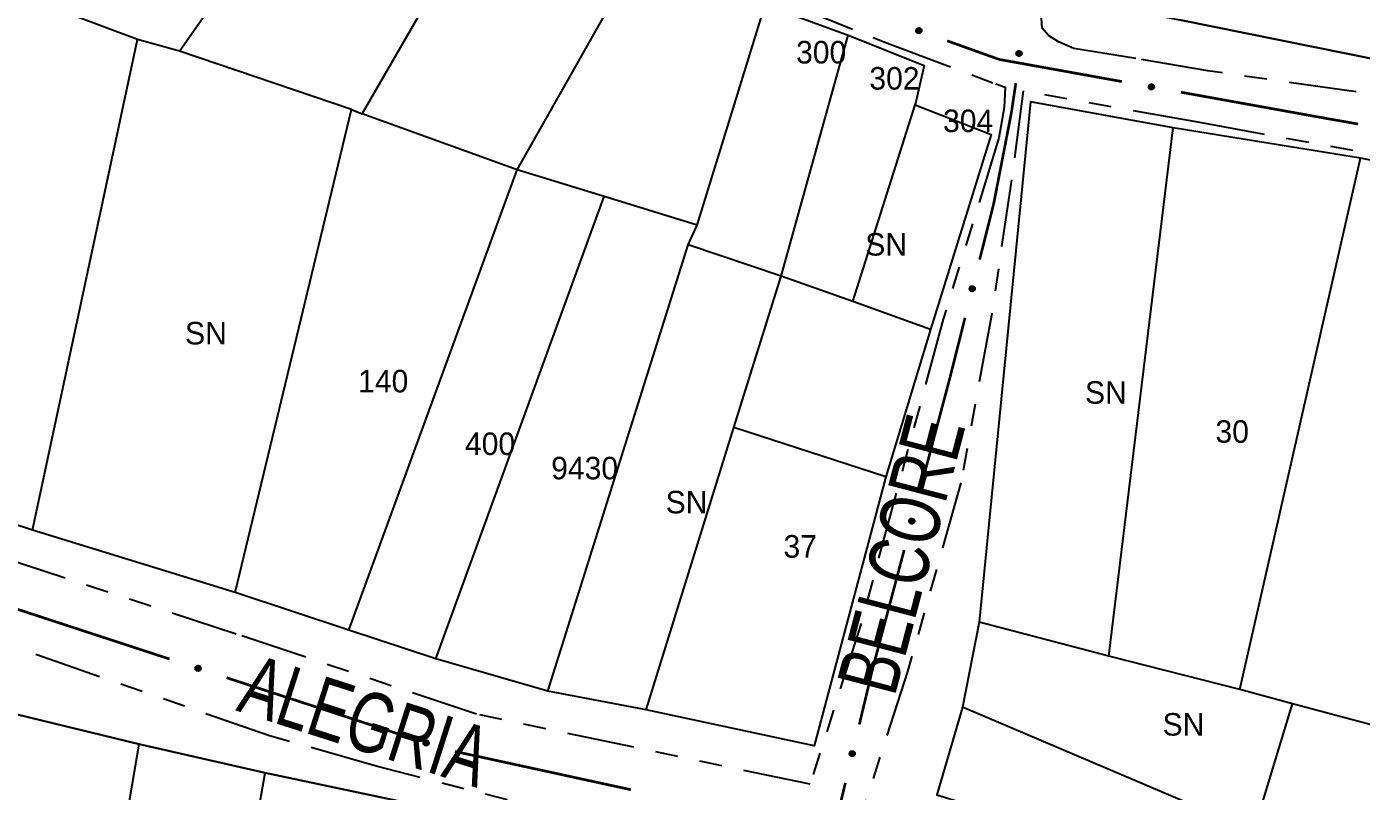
# Model space of a CAD drawing. Extents: x 205454 to 206599, y 4874260 to 4875179.
# Drawn here: x 205931.7 to 206020.6, y 4874608.8 to 4874659.8 of the extents above; entities that cross this region are included whole.
import ezdxf
from ezdxf.enums import TextEntityAlignment as Align

# ---------------------------------------------------------------- set-up
doc = ezdxf.new("R2010")
doc.units = 0
doc.header["$LTSCALE"] = 1.5
doc.header["$MEASUREMENT"] = 0
doc.linetypes.add('TRACO_25', pattern=[8, 3, -1, 1, -1, 1, -1])
for name, color, linetype in [('CD_MALHA_LOTES', 7, 'CONTINUOUS'), ('RU-QUADRA', 210, 'CONTINUOUS'), ('SV-EIXO-RUA-N-PAV', 6, 'CONTINUOUS'), ('SV-RUA-NAO-PAV', 7, 'CONTINUOUS'), ('SV-TXT-RUA-N-PAV', 7, 'CONTINUOUS'), ('Th_NmrPort', 7, 'CONTINUOUS')]:
    doc.layers.add(name, color=color, linetype=linetype)
doc.styles.add('ARIAL', font='ARIAL.SHX')

msp = doc.modelspace()

# ---------------------------------------------------------------- linework, layer by layer
at = {"layer": 'CD_MALHA_LOTES', "linetype": 'Continuous', "flags": 128}
for points in [[(205941.863181, 4874658.123718), (205954.146084, 4874675.713312)], [(205954.026833, 4874653.949916), (205964.342086, 4874671.807826)], [(205964.371899, 4874650.223307), (205973.226322, 4874665.904877)], [(205939.060771, 4874658.898852), (205934.290711, 4874660.687625)], [(205976.356674, 4874646.526511), (205980.88823, 4874661.224256)], [(205980.88823, 4874661.224256), (205986.433424, 4874659.196981)], [(206026.457048, 4874656.592192), (206008.526108, 4874660.222383)], [(205932.054746, 4874626.223945), (205939.060771, 4874658.898852)], [(205941.863181, 4874658.123718), (205939.060771, 4874658.898852)], [(205981.961494, 4874643.127843), (205986.433424, 4874659.196981)], [(205986.433424, 4874659.196981), (205991.501613, 4874657.169706)], [(205953.311324, 4874654.248044), (205941.863181, 4874658.123718)], [(205991.501613, 4874657.169706), (205990.905355, 4874654.546173)], [(205986.731553, 4874641.458322), (205990.905355, 4874654.546173)], [(205990.905355, 4874654.546173), (205995.973543, 4874652.578524)], [(205998.588404, 4874654.742052), (205995.156564, 4874620.072671)], [(206008.103959, 4874653.026133), (205998.588404, 4874654.742052)], [(205945.559977, 4874622.050143), (205953.311324, 4874654.248044)], [(205953.311324, 4874654.248044), (205954.026833, 4874653.949916)], [(205964.371899, 4874650.223307), (205954.026833, 4874653.949916)], [(205995.973543, 4874652.578524), (205991.918993, 4874639.580112)], [(206003.81416, 4874617.810777), (206008.103959, 4874653.026133)], [(206020.583377, 4874650.998227), (206008.103959, 4874653.026133)], [(206012.549752, 4874615.587881), (206020.583377, 4874650.998227)], [(206039.029515, 4874647.332398), (206020.583377, 4874650.998227)], [(205953.132446, 4874619.545862), (205964.371899, 4874650.223307)], [(205970.155596, 4874648.434534), (205964.371899, 4874650.223307)], [(205958.945957, 4874617.637838), (205970.155596, 4874648.434534)], [(205976.356674, 4874646.526511), (205970.155596, 4874648.434534)], [(205975.760416, 4874645.214744), (205976.356674, 4874646.526511)], [(205966.399174, 4874615.491311), (205975.760416, 4874645.214744)], [(205981.961494, 4874643.127843), (205975.760416, 4874645.214744)], [(205978.801329, 4874633.051093), (205981.961494, 4874643.127843)], [(205986.731553, 4874641.458322), (205981.961494, 4874643.127843)], [(205991.918993, 4874639.580112), (205986.731553, 4874641.458322)], [(205991.918993, 4874639.580112), (205988.937706, 4874629.771677)], [(205972.958006, 4874614.23917), (205978.801329, 4874633.051093)], [(205988.937706, 4874629.771677), (205978.801329, 4874633.051093)], [(205932.054746, 4874626.223945), (205914.971971, 4874631.798952)], [(205988.937706, 4874629.771677), (205984.167646, 4874611.854141)], [(205945.559977, 4874622.050143), (205932.054746, 4874626.223945)], [(205953.132446, 4874619.545862), (205945.559977, 4874622.050143)], [(205995.156564, 4874620.072671), (205994.064615, 4874614.417935)], [(206003.81416, 4874617.810777), (205995.156564, 4874620.072671)], [(205958.945957, 4874617.637838), (205953.132446, 4874619.545862)], [(205966.399174, 4874615.491311), (205958.945957, 4874617.637838)], [(206012.549752, 4874615.587881), (206003.81416, 4874617.810777)], [(205972.958006, 4874614.23917), (205966.399174, 4874615.491311)], [(206016.059588, 4874614.651924), (206012.549752, 4874615.587881)], [(205926.814243, 4874614.960991), (205939.174529, 4874611.965602)], [(205994.064615, 4874614.417935), (205992.348695, 4874608.568208)], [(206013.485708, 4874606.150321), (205994.064615, 4874614.417935)], [(206013.485708, 4874606.150321), (206016.059588, 4874614.651924)], [(206025.965125, 4874612.000048), (206016.059588, 4874614.651924)], [(205984.167646, 4874611.854141), (205972.958006, 4874614.23917)], [(205925.78135, 4874533.741171), (205939.174529, 4874611.965602)], [(205939.174529, 4874611.965602), (205947.575392, 4874610.037535)], [(205934.010064, 4874532.914857), (205947.575392, 4874610.037535)], [(205947.575392, 4874610.037535), (205958.386339, 4874607.76517)]]:
    msp.add_lwpolyline(points, dxfattribs=at)
at = {"layer": 'RU-QUADRA', "linetype": 'Continuous', "flags": 128}
for points in [[(206026.554663, 4874693.080376), (206014.136402, 4874696.084263), (206007.976079, 4874697.844355), (206003.575849, 4874678.538343), (205999.945658, 4874661.927472), (206008.526108, 4874660.222383), (206026.457048, 4874656.592192)], [(205927.880944, 4874692.974965), (205939.001145, 4874685.55156), (205946.156234, 4874680.900752), (205954.146084, 4874675.713312), (205955.457851, 4874677.531897), (205964.342086, 4874671.807826), (205973.226322, 4874665.904877), (205980.88823, 4874661.224256), (205986.433424, 4874659.196981), (205991.501613, 4874657.169706), (205990.905355, 4874654.546173), (205995.973543, 4874652.578524), (205991.918993, 4874639.580112), (205988.937706, 4874629.771677), (205984.167646, 4874611.854141), (205972.958006, 4874614.23917), (205966.399174, 4874615.491311), (205958.945957, 4874617.637838), (205953.132446, 4874619.545862), (205945.559977, 4874622.050143), (205932.054746, 4874626.223945), (205914.971971, 4874631.798952)], [(206039.029515, 4874647.332398), (206020.583377, 4874650.998227), (206008.103959, 4874653.026133), (205998.588404, 4874654.742052), (205995.156564, 4874620.072671), (205994.064615, 4874614.417935), (205992.348695, 4874608.568208), (206012.198768, 4874602.484492), (206021.324342, 4874599.676624)], [(205958.386339, 4874607.76517), (205947.575392, 4874610.037535), (205939.174529, 4874611.965602), (205926.814243, 4874614.960991), (205926.883102, 4874616.269323), (205910.87326, 4874620.882911), (205911.079839, 4874622.673259), (205899.580297, 4874626.116236), (205894.65684, 4874627.355708), (205877.648535, 4874632.589032), (205878.337131, 4874635.618852), (205868.903374, 4874639.165118), (205862.051851, 4874641.575201), (205851.654061, 4874645.087038), (205840.980833, 4874648.667733), (205835.024484, 4874650.802379)]]:
    msp.add_lwpolyline(points, dxfattribs=at)
at = {"layer": 'SV-EIXO-RUA-N-PAV'}
for points in [[(205991.046908, 4874659.645302), (205991.090827, 4874659.666823), (205991.132974, 4874659.676339), (205991.170411, 4874659.674158), (205991.20299, 4874659.663604), (205991.235105, 4874659.649054), (205991.264246, 4874659.62724), (205991.291227, 4874659.595865), (205991.313125, 4874659.55196), (205991.320035, 4874659.508144), (205991.31986, 4874659.471327), (205991.310812, 4874659.436721), (205991.296154, 4874659.40576), (205991.272494, 4874659.376239), (205991.240431, 4874659.349208), (205991.19575, 4874659.328257), (205991.154367, 4874659.319211), (205991.118211, 4874659.322272), (205991.083479, 4874659.331589), (205991.050871, 4874659.346837), (205991.022388, 4874659.368414), (205990.99523, 4874659.400745), (205990.975135, 4874659.44512), (205990.965642, 4874659.486292), (205990.968194, 4874659.522481), (205990.978137, 4874659.556469), (205990.992339, 4874659.588856), (205991.013048, 4874659.619063), (205991.046908, 4874659.645302)], [(205997.715335, 4874657.835176), (205997.68096, 4874657.869968), (205997.658532, 4874657.906898), (205997.648691, 4874657.943084), (205997.648332, 4874657.977329), (205997.651911, 4874658.012404), (205997.663322, 4874658.04697), (205997.684485, 4874658.08253), (205997.719143, 4874658.117257), (205997.758485, 4874658.137747), (205997.793445, 4874658.149293), (205997.829132, 4874658.151722), (205997.863147, 4874658.147675), (205997.898661, 4874658.134635), (205997.934488, 4874658.112837), (205997.968564, 4874658.077141), (205997.990304, 4874658.040785), (205997.998903, 4874658.005534), (205998.001119, 4874657.969642), (205997.997036, 4874657.933877), (205997.985639, 4874657.90001), (205997.963627, 4874657.863977), (205997.92795, 4874657.830811), (205997.891936, 4874657.808714), (205997.856816, 4874657.799621), (205997.82143, 4874657.798236), (205997.786207, 4874657.801398), (205997.750982, 4874657.811422), (205997.715335, 4874657.835176)], [(206006.526873, 4874655.881023), (206006.566645, 4874655.909488), (206006.606647, 4874655.92582), (206006.643931, 4874655.929838), (206006.677805, 4874655.924799), (206006.711878, 4874655.915739), (206006.744216, 4874655.899027), (206006.775998, 4874655.872528), (206006.804833, 4874655.832832), (206006.81887, 4874655.790754), (206006.824766, 4874655.754411), (206006.821544, 4874655.718788), (206006.812189, 4874655.685835), (206006.793718, 4874655.652818), (206006.766549, 4874655.620872), (206006.725932, 4874655.592843), (206006.686605, 4874655.577101), (206006.65044, 4874655.574161), (206006.614647, 4874655.577626), (206006.579971, 4874655.587292), (206006.548322, 4874655.60388), (206006.516207, 4874655.631293), (206006.489074, 4874655.671749), (206006.472925, 4874655.710793), (206006.469478, 4874655.746908), (206006.473683, 4874655.78207), (206006.482354, 4874655.816355), (206006.4978, 4874655.849562), (206006.526873, 4874655.881023)], [(205994.568233, 4874642.191661), (205994.542538, 4874642.233276), (205994.528965, 4874642.274297), (205994.527491, 4874642.311768), (205994.534823, 4874642.34522), (205994.546179, 4874642.378599), (205994.565052, 4874642.409725), (205994.593651, 4874642.439632), (205994.635216, 4874642.4657), (205994.678151, 4874642.476843), (205994.714811, 4874642.480253), (205994.750133, 4874642.474616), (205994.782373, 4874642.463042), (205994.814057, 4874642.442368), (205994.844082, 4874642.413089), (205994.869283, 4874642.37066), (205994.882314, 4874642.330354), (205994.882788, 4874642.294072), (205994.876896, 4874642.258597), (205994.864895, 4874642.22466), (205994.846192, 4874642.194212), (205994.816659, 4874642.164035), (205994.774451, 4874642.139717), (205994.734399, 4874642.126261), (205994.698133, 4874642.125278), (205994.663339, 4874642.131864), (205994.629723, 4874642.142847), (205994.597644, 4874642.160516), (205994.568233, 4874642.191661)], [(205990.53476, 4874626.710277), (205990.509625, 4874626.752232), (205990.496602, 4874626.793431), (205990.49563, 4874626.830918), (205990.503409, 4874626.864269), (205990.51521, 4874626.897493), (205990.534498, 4874626.928364), (205990.563495, 4874626.957885), (205990.605405, 4874626.983394), (205990.648486, 4874626.993962), (205990.685188, 4874626.996881), (205990.720431, 4874626.990772), (205990.752514, 4874626.978767), (205990.783918, 4874626.957671), (205990.813548, 4874626.927993), (205990.838179, 4874626.88523), (205990.85067, 4874626.844753), (205990.850658, 4874626.808468), (205990.844292, 4874626.773075), (205990.831837, 4874626.739302), (205990.812729, 4874626.709107), (205990.782794, 4874626.679328), (205990.740265, 4874626.655577), (205990.700036, 4874626.642658), (205990.66376, 4874626.64216), (205990.629057, 4874626.649212), (205990.595591, 4874626.660644), (205990.563751, 4874626.678741), (205990.53476, 4874626.710277)], [(205942.988366, 4874617.154696), (205943.031668, 4874617.177432), (205943.073534, 4874617.188118), (205943.111017, 4874617.18698), (205943.143878, 4874617.177338), (205943.176385, 4874617.163687), (205943.206122, 4874617.142693), (205943.233966, 4874617.112082), (205943.257078, 4874617.068804), (205943.265206, 4874617.025197), (205943.266057, 4874616.988389), (205943.257975, 4874616.953545), (205943.244185, 4874616.922188), (205943.221357, 4874616.89202), (205943.190059, 4874616.864106), (205943.145979, 4874616.841918), (205943.104863, 4874616.831724), (205943.068637, 4874616.833776), (205943.033658, 4874616.842123), (205943.000638, 4874616.856457), (205942.971566, 4874616.877233), (205942.943517, 4874616.908795), (205942.922195, 4874616.952593), (205942.911559, 4874616.993485), (205942.913103, 4874617.02973), (205942.922095, 4874617.063982), (205942.93539, 4874617.096753), (205942.955249, 4874617.127524), (205942.988366, 4874617.154696)], [(205958.195748, 4874612.181213), (205958.23905, 4874612.203949), (205958.280916, 4874612.214634), (205958.318399, 4874612.213497), (205958.351259, 4874612.203854), (205958.383767, 4874612.190204), (205958.413504, 4874612.16921), (205958.441348, 4874612.138598), (205958.46446, 4874612.09532), (205958.472588, 4874612.051713), (205958.473439, 4874612.014906), (205958.465357, 4874611.980062), (205958.451567, 4874611.948705), (205958.428739, 4874611.918536), (205958.397441, 4874611.890622), (205958.353361, 4874611.868435), (205958.312245, 4874611.858241), (205958.276019, 4874611.860293), (205958.24104, 4874611.868639), (205958.20802, 4874611.882973), (205958.178948, 4874611.903749), (205958.150899, 4874611.935312), (205958.129577, 4874611.979109), (205958.118941, 4874612.020001), (205958.120484, 4874612.056247), (205958.129477, 4874612.090498), (205958.142772, 4874612.123269), (205958.162631, 4874612.154041), (205958.195748, 4874612.181213)], [(205986.569472, 4874611.207789), (205986.543292, 4874611.249101), (205986.529239, 4874611.28996), (205986.527327, 4874611.327411), (205986.534267, 4874611.360947), (205986.545231, 4874611.394456), (205986.563738, 4874611.425801), (205986.591986, 4874611.456041), (205986.633242, 4874611.482593), (205986.676044, 4874611.494238), (205986.712661, 4874611.498077), (205986.748047, 4874611.492854), (205986.780421, 4874611.481658), (205986.812344, 4874611.461357), (205986.84271, 4874611.432431), (205986.868406, 4874611.3903), (205986.881908, 4874611.350149), (205986.882806, 4874611.313875), (205986.87733, 4874611.278334), (205986.865727, 4874611.244258), (205986.847382, 4874611.213594), (205986.818204, 4874611.183073), (205986.776284, 4874611.158262), (205986.736392, 4874611.144338), (205986.70014, 4874611.142931), (205986.665271, 4874611.14911), (205986.631528, 4874611.159698), (205986.599245, 4874611.17699), (205986.569472, 4874611.207789)]]:
    msp.add_lwpolyline(points, close=True, dxfattribs=at)
for points in [[(205991.132974, 4874659.676339), (205991.235105, 4874659.649054)], [(205990.965642, 4874659.486292), (205991.296154, 4874659.40576)], [(205990.968194, 4874659.522481), (205991.310812, 4874659.436721)], [(205990.969926, 4874659.502492), (205991.300472, 4874659.421786)], [(205990.972094, 4874659.464031), (205991.279517, 4874659.391607)], [(205990.975135, 4874659.44512), (205991.272494, 4874659.376239)], [(205990.975466, 4874659.538192), (205991.3128, 4874659.452157)], [(205990.978137, 4874659.556469), (205991.31986, 4874659.471327)], [(205990.989173, 4874659.572417), (205991.315866, 4874659.493091)], [(205990.989313, 4874659.423078), (205991.253424, 4874659.363268)], [(205990.992339, 4874659.588856), (205991.320035, 4874659.508144)], [(205990.99523, 4874659.400745), (205991.240431, 4874659.349208)], [(205991.007099, 4874659.602232), (205991.312413, 4874659.532012)], [(205991.013048, 4874659.619063), (205991.313125, 4874659.55196)], [(205991.014796, 4874659.384963), (205991.210631, 4874659.340911)], [(205991.022388, 4874659.368414), (205991.19575, 4874659.328257)], [(205991.030163, 4874659.630206), (205991.298223, 4874659.57333)], [(205991.04093, 4874659.35676), (205991.168853, 4874659.325437)], [(205991.046908, 4874659.645302), (205991.291227, 4874659.595865)], [(205991.050871, 4874659.346837), (205991.154367, 4874659.319211)], [(205991.071307, 4874659.656053), (205991.270632, 4874659.61365)], [(205991.090827, 4874659.666823), (205991.264246, 4874659.62724)], [(205991.114829, 4874659.672351), (205991.241008, 4874659.640203)], [(205997.658532, 4874657.906898), (205997.651911, 4874658.012404)], [(205997.668084, 4874657.890965), (205997.658424, 4874658.020816)], [(205997.68096, 4874657.869968), (205997.663322, 4874658.04697)], [(205997.697381, 4874657.854888), (205997.674175, 4874658.057348)], [(205997.715335, 4874657.835176), (205997.684485, 4874658.08253)], [(205997.734973, 4874657.824103), (205997.703623, 4874658.096332)], [(205997.750982, 4874657.811422), (205997.719143, 4874658.117257)], [(205997.768831, 4874657.811136), (205997.738281, 4874658.122928)], [(205997.786207, 4874657.801398), (205997.758485, 4874658.137747)], [(205997.8028, 4874657.803626), (205997.774082, 4874658.138582)], [(205997.82143, 4874657.798236), (205997.793445, 4874658.149293)], [(205997.839607, 4874657.801517), (205997.813865, 4874658.148697)], [(205997.856816, 4874657.799621), (205997.829132, 4874658.151722)], [(205997.875215, 4874657.807622), (205997.84658, 4874658.146671)], [(205997.891936, 4874657.808714), (205997.863147, 4874658.147675)], [(205997.910988, 4874657.821912), (205997.881857, 4874658.136405)], [(205997.92795, 4874657.830811), (205997.898661, 4874658.134635)], [(205997.944337, 4874657.851264), (205997.917024, 4874658.120682)], [(205997.963627, 4874657.863977), (205997.934488, 4874658.112837)], [(205997.972366, 4874657.887547), (205997.951833, 4874658.087223)], [(205997.985639, 4874657.90001), (205997.968564, 4874658.077141)], [(205997.99079, 4874657.921295), (205997.979793, 4874658.052538)], [(205997.997036, 4874657.933877), (205997.990304, 4874658.040785)], [(206006.469478, 4874655.746908), (206006.821544, 4874655.718788)], [(206006.472925, 4874655.710793), (206006.812189, 4874655.685835)], [(206006.473683, 4874655.78207), (206006.824766, 4874655.754411)], [(206006.474061, 4874655.763603), (206006.820961, 4874655.73434)], [(206006.47448, 4874655.727478), (206006.813808, 4874655.702353)], [(206006.48194, 4874655.799619), (206006.817239, 4874655.77522)], [(206006.482354, 4874655.816355), (206006.81887, 4874655.790754)], [(206006.482958, 4874655.6899), (206006.798113, 4874655.669133)], [(206006.489074, 4874655.671749), (206006.793718, 4874655.652818)], [(206006.494707, 4874655.83198), (206006.807419, 4874655.81304)], [(206006.4978, 4874655.849562), (206006.804833, 4874655.832832)], [(206006.50669, 4874655.652345), (206006.777047, 4874655.636881)], [(206006.512845, 4874655.863373), (206006.786614, 4874655.851454)], [(206006.516207, 4874655.631293), (206006.766549, 4874655.620872)], [(206006.526873, 4874655.881023), (206006.775998, 4874655.872528)], [(206006.538106, 4874655.618951), (206006.738524, 4874655.607777)], [(206006.548322, 4874655.60388), (206006.725932, 4874655.592843)], [(206006.549167, 4874655.895647), (206006.752754, 4874655.886675)], [(206006.566645, 4874655.909488), (206006.744216, 4874655.899027)], [(206006.568531, 4874655.595441), (206006.699868, 4874655.585629)], [(206006.579971, 4874655.587292), (206006.686605, 4874655.577101)], [(206006.589408, 4874655.918896), (206006.71916, 4874655.907983)], [(206006.606647, 4874655.92582), (206006.711878, 4874655.915739)], [(205994.528965, 4874642.274297), (205994.546179, 4874642.378599)], [(205994.5347, 4874642.256627), (205994.554412, 4874642.385336)], [(205994.542538, 4874642.233276), (205994.565052, 4874642.409725)], [(205994.555158, 4874642.214898), (205994.577956, 4874642.417404)], [(205994.568233, 4874642.191661), (205994.593651, 4874642.439632)], [(205994.584887, 4874642.176465), (205994.615398, 4874642.448789)], [(205994.597644, 4874642.160516), (205994.635216, 4874642.4657)], [(205994.614974, 4874642.156234), (205994.655138, 4874642.466934)], [(205994.629723, 4874642.142847), (205994.678151, 4874642.476843)], [(205994.646392, 4874642.141296), (205994.693538, 4874642.474159)], [(205994.663339, 4874642.131864), (205994.714811, 4874642.480253)], [(205994.681789, 4874642.130985), (205994.734577, 4874642.475092)], [(205994.698133, 4874642.125278), (205994.750133, 4874642.474616)], [(205994.717859, 4874642.128947), (205994.766003, 4874642.46578)], [(205994.734399, 4874642.126261), (205994.782373, 4874642.463042)], [(205994.755926, 4874642.134849), (205994.798079, 4874642.447862)], [(205994.774451, 4874642.139717), (205994.814057, 4874642.442368)], [(205994.795008, 4874642.155973), (205994.828823, 4874642.424652)], [(205994.816659, 4874642.164035), (205994.844082, 4874642.413089)], [(205994.830462, 4874642.185045), (205994.85524, 4874642.384238)], [(205994.846192, 4874642.194212), (205994.869283, 4874642.37066)], [(205994.855986, 4874642.2138), (205994.874708, 4874642.344165)], [(205994.864895, 4874642.22466), (205994.882314, 4874642.330354)], [(205990.496602, 4874626.793431), (205990.51521, 4874626.897493)], [(205990.5021, 4874626.775685), (205990.523533, 4874626.904119)], [(205990.509625, 4874626.752232), (205990.534498, 4874626.928364)], [(205990.521997, 4874626.733687), (205990.547504, 4874626.935869)], [(205990.53476, 4874626.710277), (205990.563495, 4874626.957885)], [(205990.55121, 4874626.694859), (205990.585363, 4874626.96675)], [(205990.563751, 4874626.678741), (205990.605405, 4874626.983394)], [(205990.581023, 4874626.674227), (205990.625342, 4874626.984361)], [(205990.595591, 4874626.660644), (205990.648486, 4874626.993962)], [(205990.612238, 4874626.65887), (205990.663835, 4874626.991072)], [(205990.629057, 4874626.649212), (205990.685188, 4874626.996881)], [(205990.647493, 4874626.648086), (205990.704883, 4874626.991456)], [(205990.66376, 4874626.64216), (205990.720431, 4874626.990772)], [(205990.683533, 4874626.645566), (205990.736182, 4874626.981724)], [(205990.700036, 4874626.642658), (205990.752514, 4874626.978767)], [(205990.721676, 4874626.650957), (205990.768015, 4874626.963379)], [(205990.740265, 4874626.655577), (205990.783918, 4874626.957671)], [(205990.761037, 4874626.671556), (205990.798446, 4874626.939758)], [(205990.782794, 4874626.679328), (205990.813548, 4874626.927993)], [(205990.796876, 4874626.700151), (205990.824319, 4874626.898995)], [(205990.812729, 4874626.709107), (205990.838179, 4874626.88523)], [(205990.822784, 4874626.728562), (205990.843249, 4874626.858665)], [(205990.831837, 4874626.739302), (205990.85067, 4874626.844753)], [(205942.911559, 4874616.993485), (205943.244185, 4874616.922188)], [(205942.913103, 4874617.02973), (205943.257975, 4874616.953545)], [(205942.915391, 4874617.009798), (205943.248056, 4874616.938328)], [(205942.918629, 4874616.971412), (205943.22795, 4874616.907577)], [(205942.919934, 4874617.045638), (205943.259533, 4874616.96903)], [(205942.922095, 4874617.063982), (205943.266057, 4874616.988389)], [(205942.932683, 4874617.080231), (205943.261458, 4874617.010034)], [(205942.93539, 4874617.096753), (205943.265206, 4874617.025197)], [(205942.949771, 4874617.110534), (205943.256922, 4874617.048844)], [(205942.955249, 4874617.127524), (205943.257078, 4874617.068804)], [(205942.972047, 4874617.139139), (205943.241588, 4874617.08975)], [(205942.988366, 4874617.154696), (205943.233966, 4874617.112082)], [(205943.012456, 4874617.166122), (205943.212884, 4874617.129286)], [(205943.031668, 4874617.177432), (205943.206122, 4874617.142693)], [(205943.055507, 4874617.183626), (205943.182533, 4874617.155004)], [(205943.073534, 4874617.188118), (205943.176385, 4874617.163687)], [(205942.922195, 4874616.952593), (205943.221357, 4874616.89202)], [(205942.936981, 4874616.930954), (205943.202656, 4874616.878523)], [(205942.943517, 4874616.908795), (205943.190059, 4874616.864106)], [(205942.963515, 4874616.893564), (205943.160501, 4874616.854982)], [(205942.971566, 4874616.877233), (205943.145979, 4874616.841918)], [(205942.990425, 4874616.8661), (205943.119171, 4874616.838351)], [(205943.000638, 4874616.856457), (205943.104863, 4874616.831724)], [(205958.118941, 4874612.020001), (205958.451567, 4874611.948705)], [(205958.120484, 4874612.056247), (205958.465357, 4874611.980062)], [(205958.122772, 4874612.036314), (205958.455438, 4874611.964845)], [(205958.126011, 4874611.997928), (205958.435331, 4874611.934094)], [(205958.127316, 4874612.072155), (205958.466914, 4874611.995547)], [(205958.129477, 4874612.090498), (205958.473439, 4874612.014906)], [(205958.129577, 4874611.979109), (205958.428739, 4874611.918536)], [(205958.140065, 4874612.106748), (205958.468839, 4874612.036551)], [(205958.142772, 4874612.123269), (205958.472588, 4874612.051713)], [(205958.144363, 4874611.957471), (205958.410037, 4874611.905039)], [(205958.150899, 4874611.935312), (205958.397441, 4874611.890622)], [(205958.157153, 4874612.13705), (205958.464304, 4874612.075361)], [(205958.162631, 4874612.154041), (205958.46446, 4874612.09532)], [(205958.170897, 4874611.92008), (205958.367883, 4874611.881499)], [(205958.178948, 4874611.903749), (205958.353361, 4874611.868435)], [(205958.179429, 4874612.165656), (205958.44897, 4874612.116267)], [(205958.195748, 4874612.181213), (205958.441348, 4874612.138598)], [(205958.197806, 4874611.892616), (205958.326553, 4874611.864867)], [(205958.20802, 4874611.882973), (205958.312245, 4874611.858241)], [(205958.219838, 4874612.192639), (205958.420266, 4874612.155803)], [(205958.23905, 4874612.203949), (205958.413504, 4874612.16921)], [(205958.262889, 4874612.210143), (205958.389915, 4874612.181521)], [(205958.280916, 4874612.214634), (205958.383767, 4874612.190204)], [(205986.529239, 4874611.28996), (205986.545231, 4874611.394456)], [(205986.53518, 4874611.272358), (205986.553385, 4874611.401289)], [(205986.543292, 4874611.249101), (205986.563738, 4874611.425801)], [(205986.556126, 4874611.230872), (205986.576552, 4874611.43363)], [(205986.569472, 4874611.207789), (205986.591986, 4874611.456041)], [(205986.586303, 4874611.192789), (205986.613624, 4874611.465452)], [(205986.599245, 4874611.17699), (205986.633242, 4874611.482593)], [(205986.616624, 4874611.172912), (205986.653149, 4874611.48406)], [(205986.631528, 4874611.159698), (205986.676044, 4874611.494238)], [(205986.648215, 4874611.158342), (205986.691462, 4874611.491734)], [(205986.665271, 4874611.14911), (205986.712661, 4874611.498077)], [(205986.68373, 4874611.148447), (205986.732486, 4874611.493148)], [(205986.70014, 4874611.142931), (205986.748047, 4874611.492854)], [(205986.719821, 4874611.146831), (205986.76402, 4874611.484204)], [(205986.736392, 4874611.144338), (205986.780421, 4874611.481658)], [(205986.757817, 4874611.153178), (205986.796303, 4874611.466664)], [(205986.776284, 4874611.158262), (205986.812344, 4874611.461357)], [(205986.796649, 4874611.174758), (205986.827317, 4874611.443814)], [(205986.818204, 4874611.183073), (205986.84271, 4874611.432431)], [(205986.83176, 4874611.204243), (205986.854205, 4874611.403713)], [(205986.847382, 4874611.213594), (205986.868406, 4874611.3903)], [(205986.856946, 4874611.233295), (205986.874141, 4874611.363871)], [(205986.865727, 4874611.244258), (205986.881908, 4874611.350149)]]:
    msp.add_lwpolyline(points, dxfattribs=at)
at = {"layer": 'SV-EIXO-RUA-N-PAV', "const_width": 0.18}
for points in [[(205993.027929, 4874658.81884), (205995.852239, 4874657.807269)], [(205995.852239, 4874657.807269), (205996.491199, 4874657.578416)], [(205996.491199, 4874657.578416), (206004.680474, 4874656.102039)], [(205997.31168, 4874654.021657), (205997.607279, 4874655.992319)], [(206008.617013, 4874655.392353), (206017.474228, 4874653.795559)], [(205996.134072, 4874647.965391), (205997.310288, 4874654.0145)], [(205997.310288, 4874654.0145), (205997.31168, 4874654.021657)], [(206017.474228, 4874653.795559), (206018.31144, 4874653.644626)], [(206018.31144, 4874653.644626), (206020.428598, 4874653.274361)], [(205995.197921, 4874644.243728), (205995.929747, 4874647.153097)], [(205995.929747, 4874647.153097), (205996.134072, 4874647.965391)], [(205993.233529, 4874636.434295), (205994.222154, 4874640.364568)], [(205992.990168, 4874635.518794), (205993.233529, 4874636.434295)], [(205991.19186, 4874628.753731), (205992.990168, 4874635.518794)], [(205988.070429, 4874617.011206), (205990.164255, 4874624.88798)], [(205929.784252, 4874621.357205), (205941.189788, 4874617.627092)], [(205987.872816, 4874616.184823), (205988.070429, 4874617.011206)], [(205944.991633, 4874616.383721), (205956.39717, 4874612.653609)], [(205987.175096, 4874613.267086), (205987.872816, 4874616.184823)], [(205960.215517, 4874611.471028), (205971.941634, 4874608.921872)], [(205985.365949, 4874605.70156), (205986.244803, 4874609.37677)]]:
    msp.add_lwpolyline(points, dxfattribs=at)
at = {"layer": 'SV-RUA-NAO-PAV', "linetype": 'TRACO_25'}
for points in [[(205909.915186, 4874706.311301, 8.559191), (205927.071062, 4874695.025518, 8.399364), (205953.748131, 4874676.703647, 8.323256), (205955.016269, 4874678.47904, 8.26237), (205963.428252, 4874673.364216, 7.782891), (205976.109632, 4874664.82542, 7.356688), (205982.534865, 4874661.274633, 6.839155), (205989.044641, 4874658.653815, 6.565167), (205996.283344, 4874655.948162, 6.055245), (205996.907097, 4874655.737097, 6.055245), (205996.822554, 4874654.384417, 6.055245), (205996.484384, 4874652.355396, 6.055245), (205992.764512, 4874640.265813, 6.055245), (205987.269247, 4874619.933333, 6.755436), (205983.887546, 4874609.280973, 6.405341), (205961.658602, 4874613.952684, 7.546957), (205945.63886, 4874619.28619, 7.66873), (205909.136689, 4874631.246901, 7.912274), (205876.656676, 4874641.834008, 8.132987), (205854.931858, 4874650.219336, 8.132987)], [(206044.046579, 4874652.015497, 4.464592), (206010.414689, 4874656.819175, 5.575766), (206005.614978, 4874657.639304, 5.575766), (206001.472394, 4874658.315645, 5.575766), (206000.457883, 4874658.738357, 5.575766), (205999.781543, 4874659.16107, 5.575766), (205999.35883, 4874659.668325, 5.575766), (205999.274288, 4874661.021006, 5.575766), (205999.781543, 4874663.050027, 5.575766), (206003.078702, 4874679.535822, 5.575766), (206006.206776, 4874693.443069, 5.575766), (206006.967659, 4874697.247483, 5.575766), (206007.136744, 4874698.092909, 5.575766), (206007.559456, 4874698.431079, 5.575766), (206008.573967, 4874698.431079, 5.575766)], [(205870.506833, 4874585.605407, 7.995993), (205863.892303, 4874531.337896, 7.097921), (205879.604986, 4874529.283209, 7.037035), (205901.004129, 4874526.934745, 7.037035), (205943.146053, 4874524.317379, 6.626053), (205969.506561, 4874522.122155, 5.872586), (205970.965373, 4874530.145619, 5.872586), (205973.700645, 4874545.371964, 6.093298), (205981.576183, 4874588.286602, 6.215071), (205983.729974, 4874603.906775, 6.587999), (205969.525156, 4874606.737816, 7.227304), (205954.969328, 4874610.496189, 7.409963), (205947.861491, 4874612.508042, 7.516514), (205912.958899, 4874624.631621, 7.790502), (205878.639458, 4874636.776658, 8.110155), (205839.715439, 4874652.054186, 8.285203), (205831.193473, 4874655.744065, 8.308035), (205824.214492, 4874658.687692, 8.368921), (205818.710701, 4874661.540944, 8.376532), (205802.631062, 4874669.447675, 8.376532), (205797.637435, 4874672.513895, 8.521136), (205796.756061, 4874673.157881, 8.597244)], [(206037.799079, 4874648.271636, 4.34282), (206009.872319, 4874653.364009, 5.560544), (205998.090692, 4874655.48347, 6.055245), (205997.329809, 4874649.565492, 6.352065), (205995.977129, 4874640.51944, 6.763047), (205993.948108, 4874629.359825, 6.763047), (205990.397321, 4874616.805259, 6.451005), (205987.522875, 4874607.928292, 6.39773), (206001.895106, 4874602.85574, 5.393107), (206022.600152, 4874596.438651, 5.256113)]]:
    msp.add_polyline3d(points, dxfattribs=at)

# ---------------------------------------------------------------- texts
at = {"layer": 'SV-TXT-RUA-N-PAV', "style": 'ARIAL', "width": 0.7}
for s, rotation, p in [('BELCORE', 75.29449607, (205989.523855, 4874615.059964)), ('ALEGRIA', 342.2239169, (205945.553138, 4874614.210082))]:
    msp.add_text(s, height=4, rotation=rotation, dxfattribs=at).set_placement(p)
at = {"layer": 'Th_NmrPort', "color": 1}
for s, p in [('300', (205982.957895, 4874658.057576)), ('302', (205987.844119, 4874656.316735)), ('304', (205992.756149, 4874653.488597)), ('SN', (205987.572226, 4874645.25653)), ('SN', (205942.222645, 4874639.336876)), ('140', (205953.763534, 4874636.144715)), ('SN', (206002.219017, 4874635.38859)), ('30', (206010.917893, 4874632.787536)), ('400', (205960.884509, 4874631.97035)), ('9430', (205966.630457, 4874630.349769)), ('SN', (205974.261045, 4874628.081258)), ('37', (205982.118672, 4874625.134648)), ('SN', (206007.39074, 4874613.273567))]:
    msp.add_text(s, height=1.5, dxfattribs=at).set_placement(p, align=Align.MIDDLE_LEFT)

doc.saveas('drawing.dxf')
